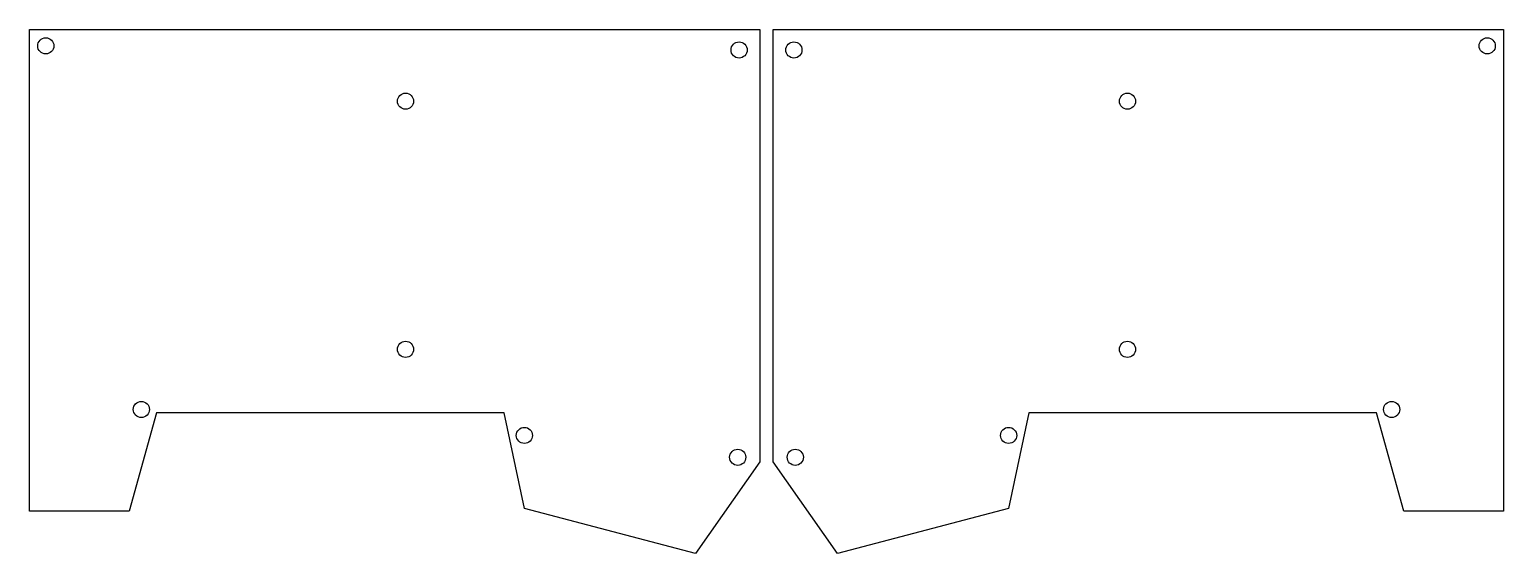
# Model space of a CAD drawing. Extents: x 8.6 to 19.3, y -17.8 to -14.
import ezdxf

# ---------------------------------------------------------------- set-up
doc = ezdxf.new("R2010")
doc.units = 0
doc.header["$MEASUREMENT"] = 0
doc.layers.add('BLACK', color=7, linetype='CONTINUOUS')

msp = doc.modelspace()

# ---------------------------------------------------------------- linework, layer by layer
at = {"layer": 'BLACK', "linetype": 'CONTINUOUS'}
for p, q in [((8.56, -17.5241), (8.56, -14)), ((8.56, -14), (13.8991, -14)), ((13.8991, -14), (13.9, -14)), ((13.9, -14), (13.9, -17.1641)), ((13.9991, -17.1641), (13.9991, -14)), ((13.9991, -14), (14, -14)), ((14, -14), (19.3391, -14)), ((19.3391, -14), (19.3391, -17.5241)), ((9.49, -16.8041), (9.29, -17.5241)), ((12.03, -16.8041), (9.49, -16.8041)), ((12.18, -17.5041), (12.03, -16.8041)), ((15.8691, -16.8041), (15.7191, -17.5041)), ((18.4091, -16.8041), (15.8691, -16.8041)), ((18.6091, -17.5241), (18.4091, -16.8041)), ((13.9, -17.1641), (13.43, -17.8341)), ((14.4691, -17.8341), (13.9991, -17.1641)), ((9.29, -17.5241), (8.56, -17.5241)), ((13.43, -17.8341), (12.18, -17.5041)), ((15.7191, -17.5041), (14.4691, -17.8341)), ((19.3391, -17.5241), (18.6091, -17.5241))]:
    msp.add_line(p, q, dxfattribs=at)
at = {"layer": 'BLACK'}
for centre in [(8.67912, -14.12), (8.67912, -14.12), (13.7491, -14.15), (13.7491, -14.15), (14.15, -14.15), (19.22, -14.12), (11.31, -14.525), (11.31, -14.525), (16.5891, -14.525), (11.31, -16.34), (11.31, -16.34), (16.5891, -16.34), (9.37818, -16.78), (9.37818, -16.78), (18.5209, -16.78), (12.1791, -16.97), (12.1791, -16.97), (15.72, -16.97), (13.7391, -17.13), (13.7391, -17.13), (14.16, -17.13)]:
    msp.add_circle(centre, 0.05906, dxfattribs=at)

doc.saveas('drawing.dxf')
